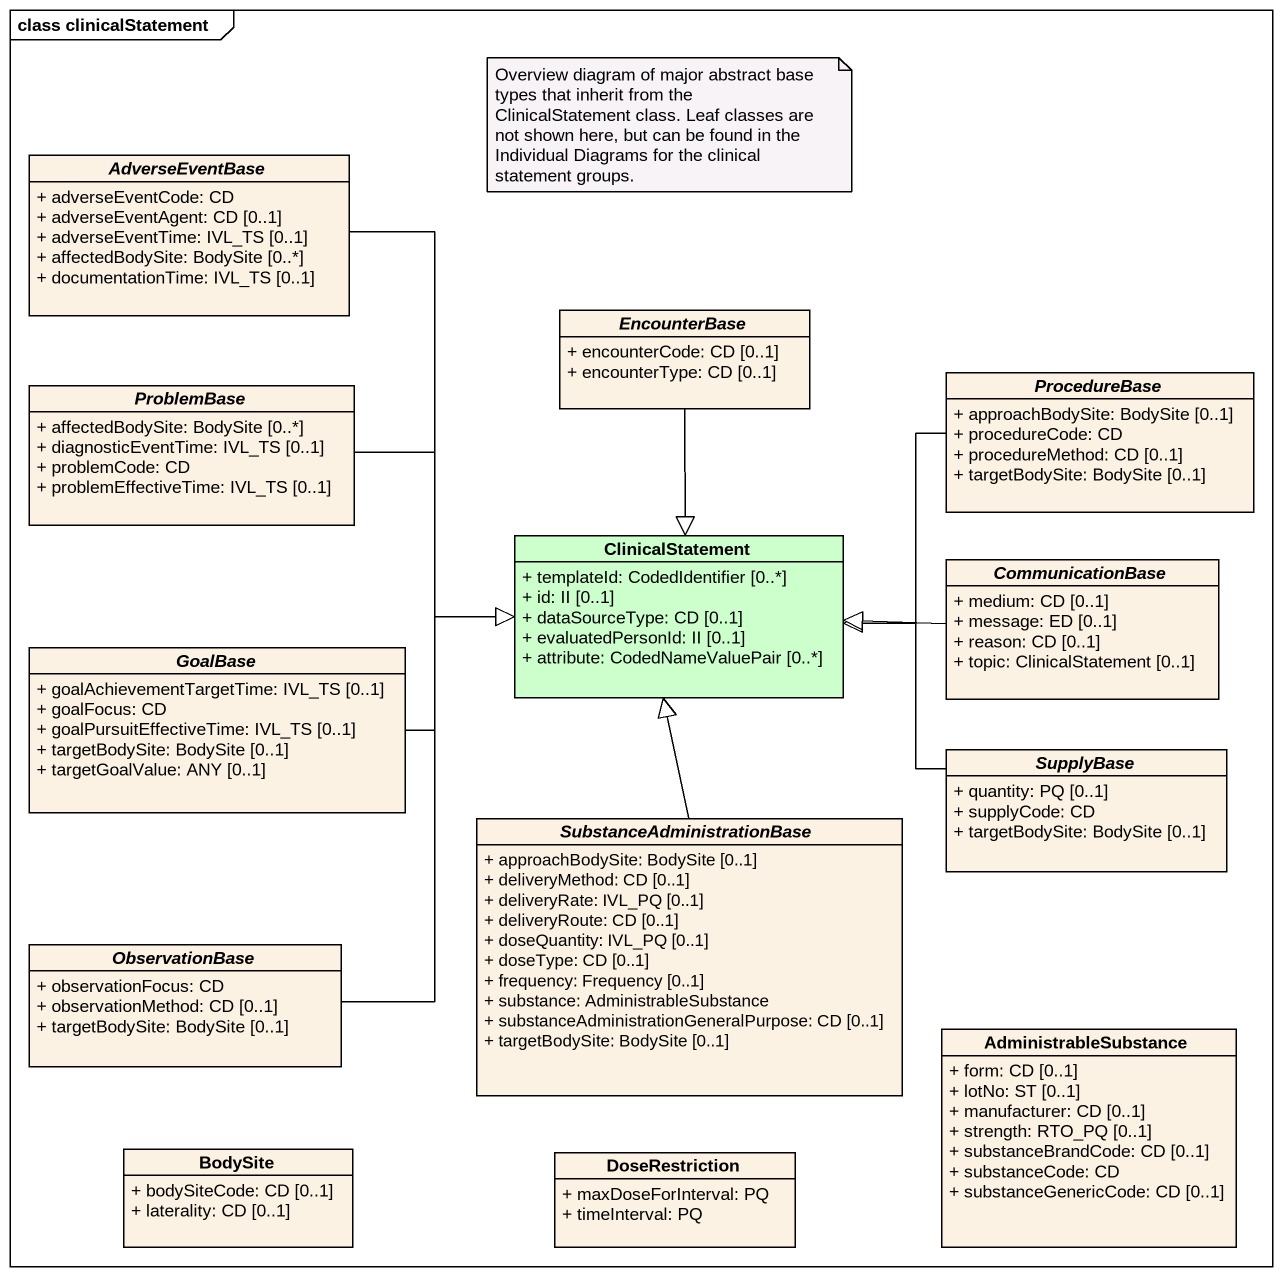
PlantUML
@startuml
mainframe class clinicalStatement
hide circle
hide empty members
skinparam classAttributeIconSize 0
abstract class AdverseEventBase {
  + adverseEventCode: CD
  + adverseEventAgent: CD [0..1]
  + adverseEventTime: IVL_TS [0..1]
  + affectedBodySite: BodySite [0..*]
  + documentationTime: IVL_TS [0..1]
}
abstract class EncounterBase {
  + encounterCode: CD [0..1]
  + encounterType: CD [0..1]
}
abstract class ProblemBase {
  + affectedBodySite: BodySite [0..*]
  + diagnosticEventTime: IVL_TS [0..1]
  + problemCode: CD
  + problemEffectiveTime: IVL_TS [0..1]
}
abstract class ProcedureBase {
  + approachBodySite: BodySite [0..1]
  + procedureCode: CD
  + procedureMethod: CD [0..1]
  + targetBodySite: BodySite [0..1]
}
class ClinicalStatement #CCFFCC {
  + templateId: CodedIdentifier [0..*]
  + id: II [0..1]
  + dataSourceType: CD [0..1]
  + evaluatedPersonId: II [0..1]
  + attribute: CodedNameValuePair [0..*]
}
abstract class CommunicationBase {
  + medium: CD [0..1]
  + message: ED [0..1]
  + reason: CD [0..1]
  + topic: ClinicalStatement [0..1]
}
abstract class GoalBase {
  + goalAchievementTargetTime: IVL_TS [0..1]
  + goalFocus: CD
  + goalPursuitEffectiveTime: IVL_TS [0..1]
  + targetBodySite: BodySite [0..1]
  + targetGoalValue: ANY [0..1]
}
abstract class SupplyBase {
  + quantity: PQ [0..1]
  + supplyCode: CD
  + targetBodySite: BodySite [0..1]
}
abstract class SubstanceAdministrationBase {
  + approachBodySite: BodySite [0..1]
  + deliveryMethod: CD [0..1]
  + deliveryRate: IVL_PQ [0..1]
  + deliveryRoute: CD [0..1]
  + doseQuantity: IVL_PQ [0..1]
  + doseType: CD [0..1]
  + frequency: Frequency [0..1]
  + substance: AdministrableSubstance
  + substanceAdministrationGeneralPurpose: CD [0..1]
  + targetBodySite: BodySite [0..1]
}
abstract class ObservationBase {
  + observationFocus: CD
  + observationMethod: CD [0..1]
  + targetBodySite: BodySite [0..1]
}
class AdministrableSubstance {
  + form: CD [0..1]
  + lotNo: ST [0..1]
  + manufacturer: CD [0..1]
  + strength: RTO_PQ [0..1]
  + substanceBrandCode: CD [0..1]
  + substanceCode: CD
  + substanceGenericCode: CD [0..1]
}
class BodySite {
  + bodySiteCode: CD [0..1]
  + laterality: CD [0..1]
}
class DoseRestriction {
  + maxDoseForInterval: PQ
  + timeInterval: PQ
}
AdverseEventBase --|> ClinicalStatement
EncounterBase --|> ClinicalStatement
ProblemBase -right-|> ClinicalStatement
ProcedureBase -left-|> ClinicalStatement
CommunicationBase -left-|> ClinicalStatement
GoalBase -right-|> ClinicalStatement
SupplyBase -left-|> ClinicalStatement
SubstanceAdministrationBase -up-|> ClinicalStatement
ObservationBase -up-|> ClinicalStatement
note as N1
  Overview diagram of major abstract base types that inherit from the ClinicalStatement class. Leaf classes are not shown here, but can be found in the Individual Diagrams for the clinical statement groups.
end note
@enduml
